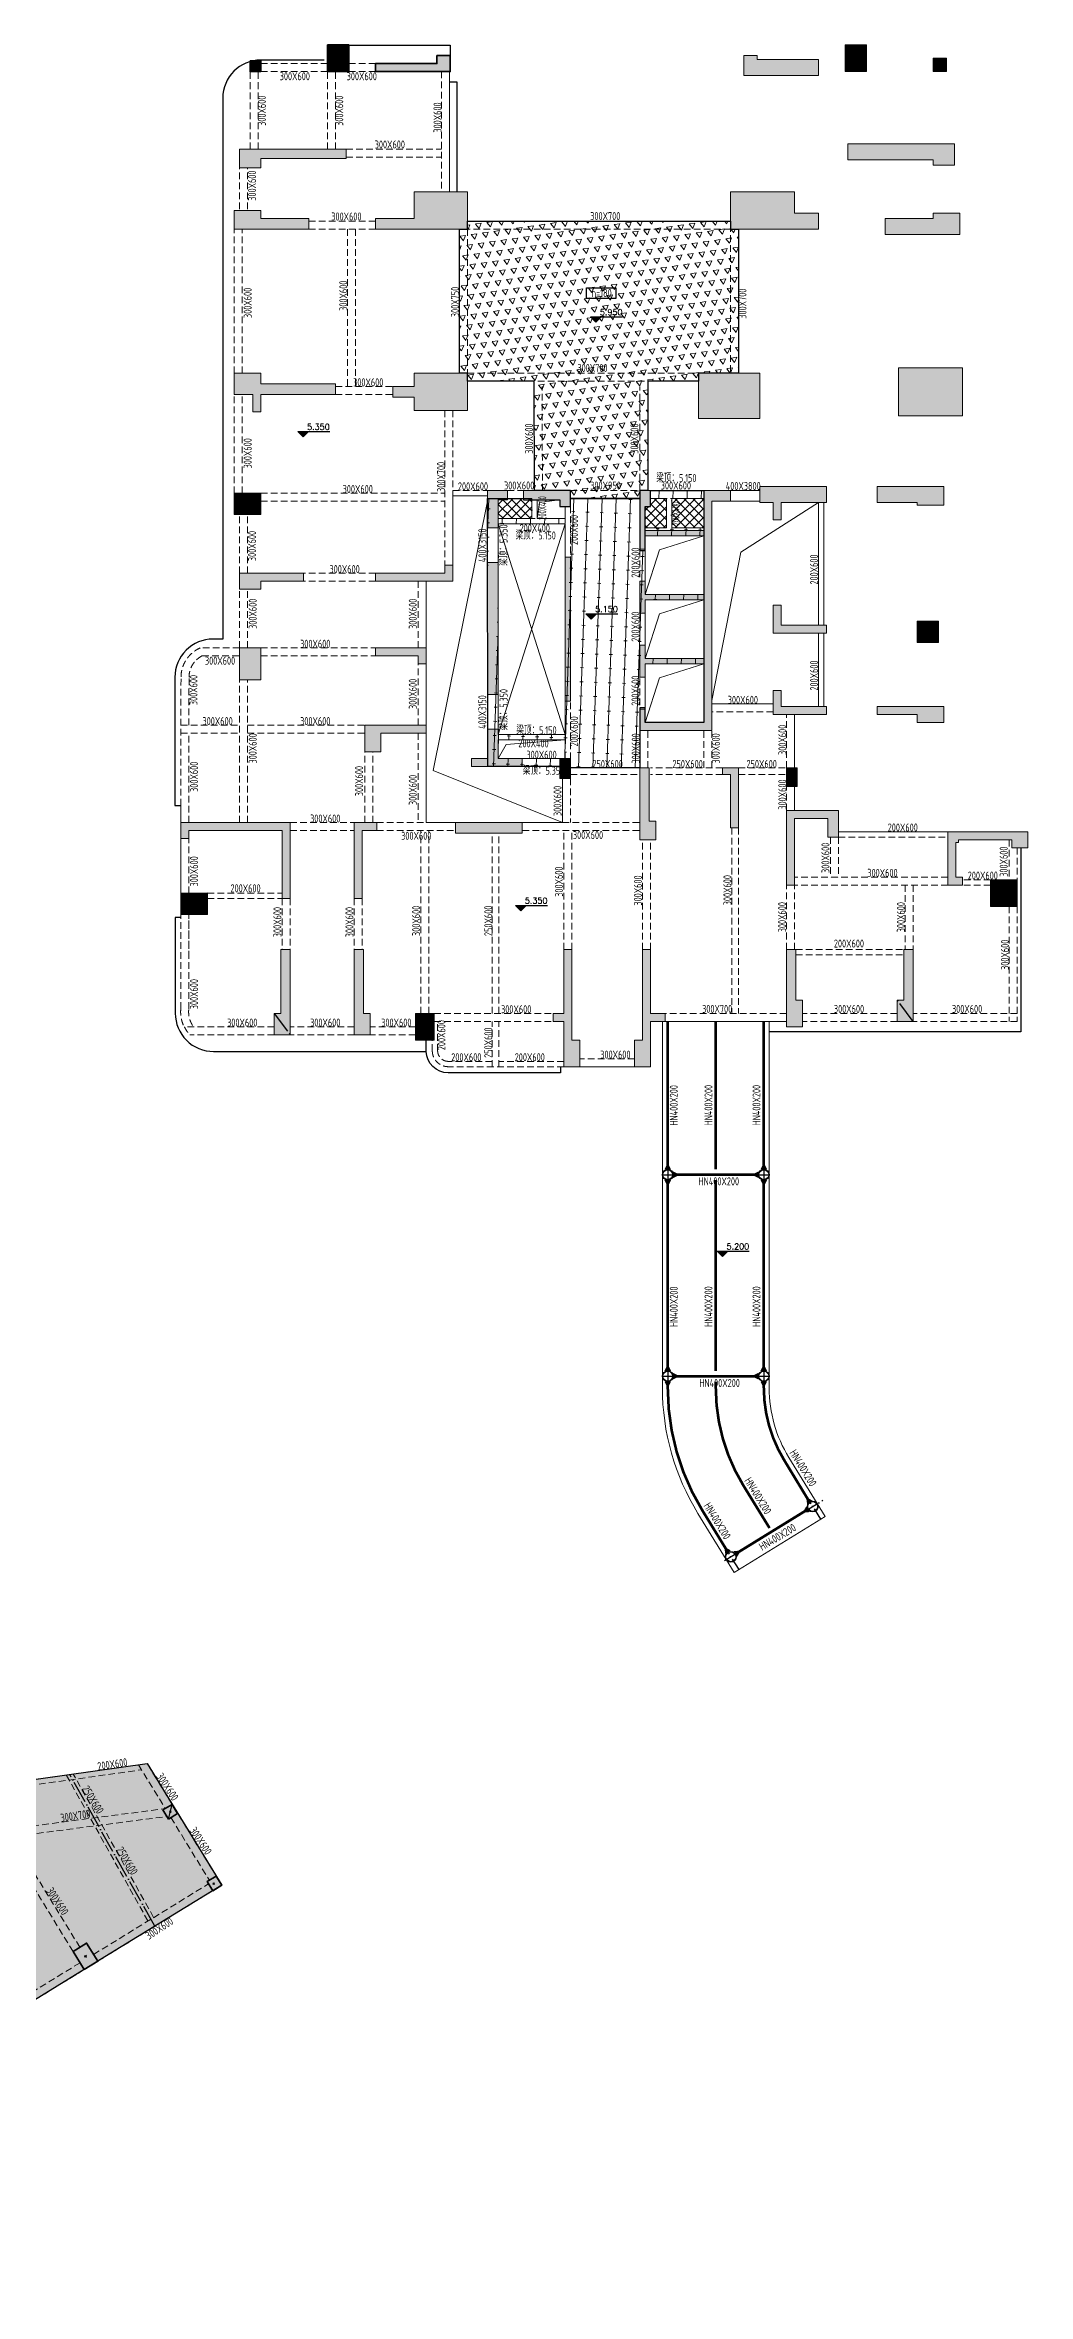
# Model space of a CAD drawing. Header units: millimetres. Extents: x 1089227 to 13101469, y 618865 to 10240562.
# Drawn here: x 7306034 to 7342873, y 5104406 to 5188712 of the extents above; entities that cross this region are included whole.
import ezdxf
from ezdxf.enums import TextEntityAlignment as Align

# ---------------------------------------------------------------- set-up
doc = ezdxf.new("R2010")
doc.units = ezdxf.units.MM
doc.header["$LTSCALE"] = 1000
doc.linetypes.add('GB_DASHDOT3', pattern=[1.0675, 0.84, -0.105, 0.0175, -0.105])
doc.linetypes.add('HIDDEN', pattern=[0.375, 0.25, -0.125])
doc.layers.get('0').update_dxf_attribs({"linetype": 'CONTINUOUS'})
for name, color, linetype in [('BG', 11, 'CONTINUOUS'), ('BG-H', 8, 'CONTINUOUS'), ('C-H', 8, 'CONTINUOUS'), ('S-BEAM-TEXT-DD', 7, 'CONTINUOUS'), ('S-COLU-BEAM', 240, 'CONTINUOUS'), ('S-GRID-DE', 11, 'GB_DASHDOT3'), ('STPM_RBEAM_SIG', 2, 'CONTINUOUS'), ('STPM_RBEAM_THICK', 3, 'CONTINUOUS'), ('WALL-POOL', 31, 'CONTINUOUS'), ('单形心', 4, 'CONTINUOUS'), ('降板范围', 7, 'CONTINUOUS')]:
    doc.layers.add(name, color=color, linetype=linetype)
for name, color, linetype, lineweight in [('S-BEAM-DASH', 4, 'HIDDEN', 0), ('S-BEAM-SE-DASH', 3, 'HIDDEN', 0), ('S-COLU', 30, 'CONTINUOUS', 0), ('S-HOLE', 11, 'CONTINUOUS', 0), ('S-SLAB', 160, 'CONTINUOUS', 0), ('S-SLAB-HATCH', 73, 'CONTINUOUS', 0), ('S-WALL', 31, 'CONTINUOUS', 0)]:
    doc.layers.add(name, color=color, linetype=linetype, lineweight=lineweight)
doc.styles.add('RMD', font='romand.shx')
doc.styles.add('TSSD_Rein', font='tssdeng.shx', dxfattribs={"width": 0.7, "bigfont": 'hztxt.shx'})
pattern_1 = [(45, (-3932663.66, -307755.75), (-168.379802, 168.379802), []), (135, (-3932663.66, -307755.75), (-168.379802, -168.379802), [])]

# ---------------------------------------------------------------- blocks, each defined once
blk = doc.blocks.new('QZ-TL-0808')
at = {"layer": 'C-H'}
for points in [[(-100841, -36318), (-100041, -36318), (-100041, -37318), (-100841, -37318)], [(-99041, -37318), (-99041, -37018), (-96741, -37018), (-96741, -36718), (-96241, -36718), (-96241, -37318)], [(-85241, -37468), (-85241, -36718), (-84741, -36718), (-84741, -36868), (-82441, -36868), (-82441, -37468)], [(-81441, -36318), (-80641, -36318), (-80641, -37318), (-81441, -37318)], [(-104141, -40918), (-104141, -40218), (-100141, -40218), (-100141, -40568), (-103341, -40568), (-103341, -40918)], [(-81341, -40018), (-77341, -40018), (-77341, -40818), (-78141, -40818), (-78141, -40618), (-81341, -40618)], [(-99041, -42818), (-97591, -42818), (-97591, -41818), (-95591, -41818), (-95591, -43218), (-99041, -43218)], [(-85741, -41818), (-83341, -41818), (-83341, -42618), (-82441, -42618), (-82441, -43218), (-85741, -43218)], [(-104341, -43218), (-104341, -42518), (-103341, -42518), (-103341, -42818), (-101541, -42818), (-101541, -43218)], [(-79941, -43418), (-79941, -42818), (-78141, -42818), (-78141, -42618), (-77141, -42618), (-77141, -43418)], [(-100541, -49018), (-103341, -49018), (-103341, -48618), (-104341, -48618), (-104341, -49418), (-103641, -49418), (-103641, -50068), (-103341, -50068), (-103341, -49418), (-100541, -49418)], [(-98391, -49518), (-97591, -49518), (-97591, -50018), (-95591, -50018), (-95591, -48618), (-97591, -48618), (-97591, -49118), (-98391, -49118)], [(-86941, -48618), (-84641, -48618), (-84641, -50318), (-86941, -50318)], [(-79441, -48418), (-77041, -48418), (-77041, -50218), (-79441, -50218)], [(-94841, -54418), (-94841, -53018), (-94091, -53018), (-94091, -53368), (-94441, -53368), (-94441, -54418)], [(-93491, -53018), (-91741, -53018), (-91741, -53618), (-92141, -53618), (-92141, -53368), (-93491, -53368)], [(-86441, -53418), (-85741, -53418), (-85741, -53018), (-86741, -53018), (-86741, -54520), (-88941, -54520), (-88941, -53618), (-88741, -53618), (-88741, -53018), (-89141, -53018), (-89141, -55218), (-88941, -55218), (-88941, -54720), (-86741, -54720), (-86741, -56918), (-88941, -56918), (-88941, -56418), (-89141, -56418), (-89141, -57617), (-88941, -57617), (-88941, -57118), (-86741, -57118), (-86741, -59318), (-88941, -59318), (-88941, -58818), (-89141, -58818), (-89141, -60018), (-88941, -60017), (-88941, -59518), (-86741, -59518), (-86741, -61718), (-88941, -61718), (-88941, -61218), (-89141, -61218), (-89141, -62018), (-86441, -62018)], [(-84141, -54118), (-84141, -53468), (-84641, -53468), (-84641, -52868), (-82141, -52868), (-82141, -53468), (-83841, -53468), (-83841, -54118)], [(-80241, -52868), (-77741, -52868), (-77741, -53568), (-78741, -53568), (-78741, -53468), (-80241, -53468)], [(-104341, -53118), (-103341, -53118), (-103341, -53918), (-104341, -53918)], [(-91941, -55518), (-91741, -55518), (-91741, -60918), (-91941, -60918)], [(-104141, -56718), (-104141, -56118), (-101741, -56118), (-101741, -56418), (-103341, -56418), (-103341, -56718)], [(-99041, -56418), (-99041, -56118), (-96441, -56118), (-96441, -55818), (-96141, -55818), (-96141, -56418)], [(-94841, -55718), (-94441, -55718), (-94441, -60668), (-94841, -60668)], [(-84141, -58369), (-84141, -57319), (-83841, -57319), (-83841, -58069), (-82141, -58069), (-82141, -58369)], [(-78741, -57918), (-77941, -57918), (-77941, -58718), (-78741, -58718)], [(-104141, -58918), (-103341, -58918), (-103341, -60118), (-104141, -60118)], [(-99041, -58918), (-97141, -58918), (-97141, -59518), (-97441, -59518), (-97441, -59218), (-99041, -59218)], [(-84141, -61418), (-84141, -60518), (-83841, -60518), (-83841, -61118), (-82141, -61118), (-82141, -61418)], [(-80241, -61118), (-77741, -61118), (-77741, -61718), (-78741, -61718), (-78741, -61418), (-80241, -61418)], [(-99441, -62818), (-99441, -61818), (-97141, -61818), (-97141, -62118), (-98841, -62118), (-98841, -62818)], [(-95441, -63368), (-95441, -63068), (-94841, -63068), (-94841, -61968), (-94438, -61968), (-94441, -63068), (-93541, -63068), (-93541, -63368)], [(-92141, -63068), (-91741, -63068), (-91741, -63818), (-92141, -63818)], [(-88791, -63418), (-89141, -63418), (-89141, -66118), (-88541, -66118), (-88541, -65418), (-88791, -65418)], [(-86041, -63668), (-86041, -63418), (-85441, -63418), (-85441, -65668), (-85741, -65668), (-85741, -63668)], [(-83641, -63418), (-83241, -63418), (-83241, -64118), (-83641, -64118)], [(-106341, -66068), (-106341, -65468), (-102241, -65468), (-102241, -68318), (-102541, -68318), (-102541, -65768), (-106041, -65768), (-106041, -66068)], [(-99841, -68318), (-99841, -65468), (-98991, -65468), (-98991, -65768), (-99541, -65768), (-99541, -68318)], [(-96041, -65468), (-93541, -65468), (-93541, -65868), (-96041, -65868)], [(-83641, -65018), (-81691, -65018), (-81691, -66018), (-82091, -66018), (-82091, -65318), (-83341, -65318), (-83341, -67818), (-83641, -67818)], [(-77041, -67518), (-77041, -67818), (-77591, -67818), (-77591, -65818), (-74591, -65818), (-74591, -66418), (-75191, -66418), (-75191, -66118), (-77191, -66118), (-77191, -66218), (-77291, -66218), (-77291, -67518)], [(-106341, -68118), (-105341, -68118), (-105341, -68918), (-106341, -68918)], [(-75991, -67618), (-74991, -67618), (-74991, -68618), (-75991, -68618)], [(-102841, -73418), (-102841, -72618), (-102591, -72618), (-102591, -70218), (-102241, -70218), (-102241, -73418)], [(-99841, -73418), (-99841, -70218), (-99491, -70218), (-99491, -72618), (-99241, -72618), (-99241, -73418)], [(-91991, -74618), (-91391, -74618), (-91391, -73618), (-91691, -73618), (-91691, -70220), (-91991, -70220), (-91991, -72618), (-92391, -72618), (-92391, -72918), (-91991, -72918)], [(-89041, -70218), (-88741, -70220), (-88741, -72618), (-88191, -72618), (-88191, -72918), (-88741, -72918), (-88741, -74618), (-89341, -74618), (-89341, -73618), (-89041, -73618)], [(-83641, -70218), (-83291, -70218), (-83291, -72118), (-83041, -72118), (-83041, -73118), (-83641, -73118)], [(-79491, -72918), (-79491, -72118), (-79241, -72118), (-79241, -70218), (-78891, -70218), (-78891, -72918)], [(-97541, -72618), (-96841, -72618), (-96841, -73618), (-97541, -73618)]]:
    blk.add_hatch(color=256, dxfattribs=at).paths.add_polyline_path(points)
at = {"layer": 'S-WALL', "lineweight": 35}
for points in [[(-100841, -36318), (-100041, -36318), (-100041, -37318), (-100841, -37318)], [(-99041, -37318), (-99041, -37018), (-96741, -37018), (-96741, -36718), (-96241, -36718), (-96241, -37318)]]:
    blk.add_lwpolyline(points, close=True, dxfattribs=at)
at = {"layer": 'S-WALL'}
for points in [[(-85241, -37468), (-85241, -36718), (-84741, -36718), (-84741, -36868), (-82441, -36868), (-82441, -37468)], [(-81441, -36318), (-80641, -36318), (-80641, -37318), (-81441, -37318)], [(-104141, -40918), (-104141, -40218), (-100141, -40218), (-100141, -40568), (-103341, -40568), (-103341, -40918)], [(-79941, -43418), (-79941, -42818), (-78141, -42818), (-78141, -42618), (-77141, -42618), (-77141, -43418)], [(-86941, -48618), (-84641, -48618), (-84641, -50318), (-86941, -50318)], [(-79441, -48418), (-77041, -48418), (-77041, -50218), (-79441, -50218)], [(-80241, -52868), (-77741, -52868), (-77741, -53568), (-78741, -53568), (-78741, -53468), (-80241, -53468)], [(-104341, -53118), (-103341, -53118), (-103341, -53918), (-104341, -53918)], [(-91941, -55518), (-91741, -55518), (-91741, -60918), (-91941, -60918)], [(-99041, -56418), (-99041, -56118), (-96441, -56118), (-96441, -55818), (-96141, -55818), (-96141, -56418)], [(-94841, -55718), (-94441, -55718), (-94441, -60668), (-94841, -60668)], [(-78741, -57918), (-77941, -57918), (-77941, -58718), (-78741, -58718)], [(-104141, -58918), (-103341, -58918), (-103341, -60118), (-104141, -60118)], [(-92141, -63068), (-91741, -63068), (-91741, -63818), (-92141, -63818)], [(-83641, -63418), (-83241, -63418), (-83241, -64118), (-83641, -64118)], [(-96041, -65468), (-93541, -65468), (-93541, -65868), (-96041, -65868)], [(-106341, -68118), (-105341, -68118), (-105341, -68918), (-106341, -68918)], [(-75991, -67618), (-74991, -67618), (-74991, -68618), (-75991, -68618)], [(-97541, -72618), (-96841, -72618), (-96841, -73618), (-97541, -73618)]]:
    blk.add_lwpolyline(points, close=True, dxfattribs=at)
for points in [[(-81341, -40018), (-77341, -40018), (-77341, -40818), (-78141, -40818), (-78141, -40618), (-81341, -40618), (-81341, -40018)], [(-99041, -42818), (-97591, -42818), (-97591, -41818), (-95591, -41818), (-95591, -43218), (-99041, -43218), (-99041, -42818)], [(-85741, -41818), (-83341, -41818), (-83341, -42618), (-82441, -42618), (-82441, -43218), (-85741, -43218), (-85741, -41818)], [(-104341, -43218), (-104341, -42518), (-103341, -42518), (-103341, -42818), (-101541, -42818), (-101541, -43218), (-104341, -43218)], [(-104341, -48618), (-103341, -48618), (-103341, -49018), (-100541, -49018), (-100541, -49418), (-103341, -49418), (-103341, -50068), (-103641, -50068), (-103641, -49418), (-104341, -49418), (-104341, -48618)], [(-98391, -49518), (-97591, -49518), (-97591, -50018), (-95591, -50018), (-95591, -48618), (-97591, -48618), (-97591, -49118), (-98391, -49118), (-98391, -49518)], [(-94841, -54418), (-94841, -53018), (-94091, -53018), (-94091, -53368), (-94441, -53368), (-94441, -54418), (-94841, -54418)], [(-93491, -53018), (-91741, -53018), (-91741, -53618), (-92141, -53618), (-92141, -53368), (-93491, -53368), (-93491, -53018)], [(-89141, -57618), (-89141, -56418), (-88941, -56418), (-88941, -56918), (-86741, -56918), (-86741, -54720), (-88941, -54720), (-88941, -55218), (-89141, -55218), (-89141, -53018), (-88741, -53018), (-88741, -53618), (-88941, -53618), (-88941, -54520), (-86741, -54520), (-86741, -53018), (-85741, -53018), (-85741, -53418), (-86441, -53418), (-86441, -62018), (-89141, -62018), (-89141, -61218), (-88941, -61218), (-88941, -61718), (-86741, -61718), (-86741, -59518), (-88941, -59518), (-88941, -60017), (-89141, -60018), (-89141, -58818), (-88941, -58818), (-88941, -59318), (-86741, -59318), (-86741, -57118), (-88941, -57118), (-88941, -57617), (-89141, -57617)], [(-84141, -54118), (-84141, -53468), (-84641, -53468), (-84641, -52868), (-82141, -52868), (-82141, -53468), (-83841, -53468), (-83841, -54118), (-84141, -54118)], [(-104141, -56718), (-104141, -56118), (-101741, -56118), (-101741, -56418), (-103341, -56418), (-103341, -56718), (-104141, -56718)], [(-84141, -58369), (-84141, -57319), (-83841, -57319), (-83841, -58069), (-82141, -58069), (-82141, -58369), (-84141, -58369)], [(-99041, -58918), (-97141, -58918), (-97141, -59518), (-97441, -59518), (-97441, -59218), (-99041, -59218), (-99041, -58918)], [(-84141, -61418), (-84141, -60518), (-83841, -60518), (-83841, -61118), (-82141, -61118), (-82141, -61418), (-84141, -61418)], [(-80241, -61118), (-77741, -61118), (-77741, -61718), (-78741, -61718), (-78741, -61418), (-80241, -61418), (-80241, -61118)], [(-99441, -62818), (-99441, -61818), (-97141, -61818), (-97141, -62118), (-98841, -62118), (-98841, -62818), (-99441, -62818)], [(-95441, -63368), (-95441, -63068), (-94841, -63068), (-94841, -61968), (-94438, -61968), (-94441, -63068), (-93541, -63068), (-93541, -63368), (-95441, -63368)], [(-89141, -63418), (-88791, -63418), (-88791, -65418), (-88541, -65418), (-88541, -66118), (-89141, -66118), (-89141, -63418)], [(-86041, -63668), (-86041, -63418), (-85441, -63418), (-85441, -65668), (-85741, -65668), (-85741, -63668), (-86041, -63668), (-86041, -63418)], [(-106341, -66068), (-106341, -65468), (-102241, -65468), (-102241, -68318), (-102541, -68318), (-102541, -65768), (-106041, -65768), (-106041, -66068), (-106341, -66068)], [(-99841, -68318), (-99841, -65468), (-98991, -65468), (-98991, -65768), (-99541, -65768), (-99541, -68318), (-99841, -68318)], [(-83641, -65018), (-81691, -65018), (-81691, -66018), (-82091, -66018), (-82091, -65318), (-83341, -65318), (-83341, -67818), (-83641, -67818), (-83641, -65018)], [(-77041, -67518), (-77041, -67818), (-77591, -67818), (-77591, -65818), (-74591, -65818), (-74591, -66418), (-75191, -66418), (-75191, -66118), (-77191, -66118), (-77191, -66218), (-77291, -66218), (-77291, -67518), (-77041, -67518)], [(-102841, -73418), (-102841, -72618), (-102591, -72618), (-102591, -70218), (-102241, -70218), (-102241, -73418), (-102841, -73418)], [(-99841, -73418), (-99841, -70218), (-99491, -70218), (-99491, -72618), (-99241, -72618), (-99241, -73418), (-99841, -73418)], [(-91991, -74618), (-91391, -74618), (-91391, -73618), (-91691, -73618), (-91691, -70220), (-91991, -70220), (-91991, -72618), (-92391, -72618), (-92391, -72918), (-91991, -72918), (-91991, -74618)], [(-89041, -70218), (-88741, -70220), (-88741, -72618), (-88191, -72618), (-88191, -72918), (-88741, -72918), (-88741, -74618), (-89341, -74618), (-89341, -73618), (-89041, -73618), (-89041, -70218)], [(-83641, -70218), (-83291, -70218), (-83291, -72118), (-83041, -72118), (-83041, -73118), (-83641, -73118), (-83641, -70218)], [(-79491, -72918), (-79491, -72118), (-79241, -72118), (-79241, -70218), (-78891, -70218), (-78891, -72918), (-79491, -72918), (-79491, -72118)]]:
    blk.add_lwpolyline(points, dxfattribs=at)
blk = doc.blocks.new('BANWANG_XINGXIN')
at = {"color": 0}
for points in [[(0.7, 0.7), (-0.7, -0.7)], [(-0.7, 0.7), (0.7, -0.7)]]:
    blk.add_lwpolyline(points, dxfattribs=at)
blk = doc.blocks.new('1F柱网-0808')
at = {"layer": 'C-H'}
for points in [[(41139, 111539), (41539, 111539), (41539, 111139), (41139, 111139)], [(66739, 111639), (67239, 111639), (67239, 111139), (66739, 111139)]]:
    blk.add_hatch(color=256, dxfattribs=at).paths.add_polyline_path(points)
at = {"color": 2, "linetype": 'ByBlock'}
for centre, radius in [((56789, 69789), 200), ((60389, 69789), 200), ((56789, 69789), 184), ((60389, 69789), 184), ((56789, 62239), 200), ((56789, 62239), 184), ((60389, 62239), 200), ((60389, 62239), 184), ((62220, 57353), 200), ((62220, 57353), 184), ((59152, 55469), 200), ((59152, 55469), 184)]:
    blk.add_circle(centre, radius, dxfattribs=at)
at = {"layer": 'S-COLU', "lineweight": 35}
for points in [[(38081, 45638), (38422, 45848), (38213, 46189), (37872, 45979)], [(34920, 39994), (34501, 40676), (35012, 40990), (35431, 40308)]]:
    blk.add_lwpolyline(points, close=True, dxfattribs=at)
at = {"layer": 'S-COLU-BEAM', "lineweight": 35}
blk.add_lwpolyline([(39736, 42951), (40077, 43161), (39867, 43502), (39526, 43292)], close=True, dxfattribs=at)
at = {"layer": 'S-WALL', "lineweight": 35}
blk.add_lwpolyline([(41139, 111539), (41539, 111539), (41539, 111139), (41139, 111139)], close=True, dxfattribs=at)
at = {"layer": 'S-WALL'}
blk.add_lwpolyline([(66739, 111639), (67239, 111639), (67239, 111139), (66739, 111139)], close=True, dxfattribs=at)
blk.add_blockref('QZ-TL-0808', (144880, 148457))
at = {"layer": '单形心', "xscale": 50, "yscale": 50, "zscale": 50}
for p in [(38147, 45913), (39774, 43216), (34966, 40492)]:
    blk.add_blockref('BANWANG_XINGXIN', p, dxfattribs=at)
blk = doc.blocks.new('2FJGBZ')
at = {"layer": 'S-SLAB-HATCH'}
h = blk.add_hatch(dxfattribs=at)
h.set_pattern_fill('TRIANG', color=256, scale=150, angle=8)
h.set_pattern_definition([(68.0000004, (-5457252.86, 1932872.46), (-263.88782, 337.761074), [214.3125, -214.3125]), (128.0000004, (-5457252.86, 1932872.46), (-424.45358, -59.653019), [214.3125, -214.3125]), (8.0000004, (-5457384.8, 1933041.34), (160.56576, 397.414093), [214.3125, -214.3125])])
h.paths.add_polyline_path([(51789, 95439), (51788, 99540), (49289, 99540), (49289, 99840), (48989, 99840), (48989, 105239), (49288, 105239), (49289, 105539), (59139, 105539), (59139, 105239), (59439, 105239), (59439, 99839), (57939, 99839), (57939, 99541), (56038, 99540), (56039, 95439), (55739, 95439), (55739, 95139), (53140, 95139), (53140, 95439)])
h = blk.add_hatch(dxfattribs=at)
h.set_pattern_fill('橡胶', color=256, scale=150, angle=8)
h.set_pattern_definition([(88, (-21741.7, -30030.15), (-530.007, 18.5083), []), (178, (-21131.1, -29460.8), (-18.5083, -530.007), [120, -410.3301])])
h.paths.add_polyline_path([(55739, 85039), (53140, 85042), (53145, 85089), (50045, 85089), (50039, 95139), (51389, 95139), (51389, 95089), (52740, 95089), (52740, 94839), (53140, 94839), (53140, 95139), (55739, 95139), (55739, 93190), (55939, 93190), (55939, 94839), (56139, 94839), (56139, 95439), (58139, 95439), (58139, 86739), (55939, 86739), (55938, 87289), (55738, 87289)])
h.paths.add_polyline_path([(50438, 85389), (52938, 85389), (52940, 86090), (50439, 86090)], flags=16)
h.paths.add_polyline_path([(52940, 86289), (50439, 86289), (50439, 94189), (52940, 94189)], flags=16)
h.paths.add_polyline_path([(55939, 88937), (58139, 88937), (58139, 86739), (55939, 86739)], flags=16)
h.paths.add_polyline_path([(55939, 91337), (58139, 91337), (58139, 89139), (55939, 89139)], flags=16)
h.paths.add_polyline_path([(55939, 93735), (58139, 93735), (58139, 91537), (55939, 91537)], flags=17)
h.paths.add_polyline_path([(56739, 95139), (56139, 95139), (56139, 94839), (55939, 94839), (55939, 94037), (56739, 94037)], flags=16)
h.paths.add_polyline_path([(58139, 94037), (56939, 94037), (56939, 95139), (58139, 95139)], flags=17)
h.paths.add_polyline_path([(51889, 95089), (52740, 95089), (52740, 94839), (52940, 94839), (52940, 94389), (51889, 94389)], flags=16)
h.paths.add_polyline_path([(51689, 94389), (50439, 94389), (50439, 95139), (51689, 95139)], flags=16)
h = blk.add_hatch(dxfattribs=at)
h.set_pattern_fill('ANSI37', color=256, scale=150)
h.set_pattern_definition(pattern_1)
h.paths.add_polyline_path([(51689, 94389), (50439, 94389), (50439, 95139), (51689, 95139)])
h = blk.add_hatch(dxfattribs=at)
h.set_pattern_fill('ANSI37', color=256, scale=150)
h.set_pattern_definition(pattern_1)
h.paths.add_polyline_path([(56739, 95139), (56139, 95139), (56139, 94839), (55939, 94839), (55939, 94037), (56739, 94037)])
h = blk.add_hatch(dxfattribs=at)
h.set_pattern_fill('ANSI37', color=256, scale=150)
h.set_pattern_definition([(45, (-3926164.25, -307755.75), (-168.379802, 168.379802), []), (135, (-3926164.25, -307755.75), (-168.379802, -168.379802), [])])
h.paths.add_polyline_path([(58139, 94037), (56939, 94037), (56939, 95139), (58139, 95139)])
h = blk.add_hatch(dxfattribs=at)
h.set_pattern_fill('GRASS', color=256, scale=150, angle=8)
h.set_pattern_definition([(98.0000004, (-5457252.86, 1932872.46), (-338.085388, 254.76561), [79.374198, -519.303045]), (53, (-5457252.86, 1932872.46), (-338.08562, 254.765784), [79.374198, -343.954845]), (143, (-5457252.86, 1932872.46), (-254.765784, -338.08562), [79.374198, -343.954845])])
h.paths.add_polyline_path([(15281, 27932), (15106, 27833), (14089, 29483), (14429, 29693), (14220, 30033), (14048, 29928), (12238, 32885), (11986, 34618), (14806, 35014), (14841, 34766), (15435, 34850), (15296, 35840), (15049, 35805), (14784, 37687), (14735, 37680), (14568, 38869), (14054, 42532), (15292, 42707), (15389, 42014), (15786, 42070), (15647, 43059), (14013, 42830), (13886, 43721), (13985, 43736), (13891, 44416), (37277, 47715), (40077, 43161), (34920, 39994), (28083, 35793), (15579, 28114)])
at = {"layer": 'S-BEAM-DASH'}
for p, q in [((44040, 111439), (41539, 111439)), ((44839, 111439), (45840, 111439)), ((41139, 108239), (41139, 111139)), ((41439, 108239), (41439, 111139)), ((44040, 111139), (41539, 111139)), ((44039, 108239), (44039, 111139)), ((44339, 108239), (44339, 111139)), ((44839, 111139), (45840, 111139)), ((48314, 111139), (48314, 106639)), ((44739, 108239), (48314, 108239)), ((44739, 107939), (48314, 107939)), ((40739, 105989), (40739, 107539)), ((41039, 105989), (41039, 107539)), ((45839, 105539), (43339, 105539)), ((59139, 105539), (49289, 105539)), ((40539, 99839), (40539, 105239)), ((40839, 99839), (40839, 105239)), ((45839, 105239), (43339, 105239)), ((44788, 105239), (44788, 99339)), ((45088, 105239), (45088, 99339)), ((48989, 105239), (48989, 99839)), ((49289, 105239), (49289, 99739)), ((59139, 105239), (49289, 105239)), ((59139, 99889), (59139, 105239)), ((59439, 99889), (59439, 105239)), ((49289, 99840), (57939, 99840)), ((49289, 99540), (57939, 99540)), ((40539, 95339), (40539, 99039)), ((40839, 95339), (40839, 99039)), ((44339, 99339), (46489, 99339)), ((44341, 99040), (46491, 99040)), ((51789, 95439), (51788, 99339)), ((52089, 95439), (52088, 99339)), ((55739, 95439), (55738, 99339)), ((56039, 95439), (56038, 99339)), ((48439, 98439), (48439, 92639)), ((48739, 98439), (48739, 95239)), ((41539, 95339), (48439, 95339)), ((48739, 95439), (50039, 95439)), ((50789, 95439), (51390, 95439)), ((53140, 95439), (55739, 95439)), ((56139, 95439), (58139, 95439)), ((40739, 92339), (40739, 94539)), ((41039, 92339), (41039, 94539)), ((41539, 95039), (48439, 95039)), ((50790, 95139), (51390, 95139)), ((52940, 94839), (52940, 92487)), ((53140, 95139), (55739, 95139)), ((53140, 94839), (53140, 92487)), ((56139, 95139), (58139, 95139)), ((50039, 94039), (50039, 92939)), ((50439, 94039), (50439, 92939)), ((55739, 93190), (55739, 92089)), ((55939, 93190), (55939, 92089)), ((45839, 92339), (43139, 92339)), ((45839, 92039), (43139, 92039)), ((47439, 89540), (47439, 92039)), ((40739, 89539), (40739, 91739)), ((41039, 89539), (41039, 91739)), ((55739, 90790), (55739, 89689)), ((55939, 90790), (55939, 89689)), ((40741, 89540), (39272, 89540)), ((41541, 89540), (45839, 89539)), ((41541, 89239), (41539, 89239)), ((41541, 89239), (45839, 89238)), ((47439, 86639), (47439, 88939)), ((38540, 83631), (38548, 88439)), ((38845, 86639), (38848, 88439)), ((40739, 82989), (40739, 88339)), ((41039, 82989), (41039, 88339)), ((55739, 88390), (55738, 87289)), ((55939, 88390), (55938, 87289)), ((50039, 87589), (50039, 86489)), ((50439, 87589), (50439, 86489)), ((52940, 87487), (52940, 85389)), ((53140, 87487), (53140, 85389)), ((60739, 87137), (58439, 87137)), ((61239, 85039), (61239, 87039)), ((38542, 86339), (40739, 86339)), ((38543, 86639), (40739, 86639)), ((38839, 82989), (38845, 86339)), ((41039, 86639), (45441, 86640)), ((41039, 86339), (45439, 86339)), ((47439, 86339), (47440, 82989)), ((55739, 85039), (55739, 86439)), ((56039, 85039), (56039, 86439)), ((58139, 85039), (58139, 86439)), ((58439, 85039), (58439, 86439)), ((45439, 82989), (45439, 85639)), ((45739, 82989), (45739, 85639)), ((51339, 85389), (52740, 85389)), ((53140, 85042), (55739, 85039)), ((53140, 84792), (55739, 84789)), ((53140, 84639), (53140, 82989)), ((58839, 85039), (56139, 85039)), ((58839, 84789), (56139, 84789)), ((59439, 85039), (61239, 85039)), ((59439, 84789), (61239, 84789)), ((61239, 83439), (61239, 84339)), ((42639, 82989), (45039, 82989)), ((42639, 82689), (45039, 82689)), ((45889, 82989), (47741, 82989)), ((45889, 82689), (48839, 82689)), ((47539, 75839), (47539, 82689)), ((47839, 75839), (47839, 82689)), ((51339, 82689), (55739, 82689)), ((52840, 82989), (55739, 82989)), ((52890, 78237), (52890, 82689)), ((53190, 78237), (53190, 82689)), ((59189, 82789), (59189, 75839)), ((59439, 82789), (59439, 75839)), ((38839, 80339), (38839, 82389)), ((50214, 75839), (50214, 82589)), ((50464, 75839), (50464, 82589)), ((55839, 78237), (55839, 82339)), ((56139, 78237), (56139, 82339)), ((62889, 82440), (62889, 80939)), ((63189, 82440), (63189, 80939)), ((63189, 82439), (67289, 82439)), ((69589, 82339), (69589, 80839)), ((69889, 82039), (69889, 80839)), ((67289, 80939), (61539, 80939)), ((39541, 80340), (42339, 80340)), ((39541, 80140), (42339, 80140)), ((42339, 80139), (42339, 78239)), ((42639, 80139), (42639, 78239)), ((45039, 80139), (45039, 78239)), ((45339, 80139), (45339, 78239)), ((61239, 78239), (61239, 80639)), ((61539, 78239), (61539, 80639)), ((67289, 80639), (61541, 80639)), ((65689, 80639), (65689, 78239)), ((65989, 80639), (65989, 78239)), ((68889, 80839), (67839, 80839)), ((68889, 80639), (67839, 80639)), ((38540, 76012), (38539, 79539)), ((38839, 77939), (38839, 79539)), ((38840, 76012), (38839, 79539)), ((69589, 79839), (69589, 75539)), ((69889, 79839), (69889, 75539)), ((61589, 78239), (65639, 78239)), ((61589, 78039), (65639, 78039)), ((42041, 75338), (38664, 75338)), ((42039, 75038), (38873, 75038)), ((45041, 75339), (42639, 75338)), ((45039, 75039), (42641, 75038)), ((47339, 75339), (45639, 75339)), ((47339, 75039), (45641, 75039)), ((48039, 75839), (52489, 75839)), ((48039, 75539), (52489, 75539)), ((50214, 73840), (50214, 75539)), ((50464, 73840), (50464, 75539)), ((61239, 75839), (56689, 75839)), ((65391, 75839), (61839, 75839)), ((65391, 75540), (61839, 75539)), ((69881, 75839), (65989, 75839)), ((69881, 75539), (65991, 75539)), ((55539, 74139), (53490, 74139)), ((13888, 44428), (37248, 47710)), ((13916, 44230), (37082, 47484)), ((36954, 47669), (37959, 46033)), ((38214, 46189), (37272, 47724)), ((32228, 45280), (37953, 46029)), ((32400, 45000), (38022, 45735)), ((38168, 45692), (39610, 43344)), ((38427, 45844), (39866, 43501)), ((34501, 40676), (32012, 44728)), ((34757, 40833), (32268, 44885)), ((35274, 40564), (39554, 43192)), ((35431, 40308), (39711, 42937)), ((34763, 40250), (28266, 36259)), ((34920, 39994), (28423, 36003))]:
    blk.add_line(p, q, dxfattribs=at)
at = {"layer": 'S-BEAM-DASH', "linetype": 'Continuous'}
for p, q in [((48614, 111139), (48614, 106639)), ((59139, 95439), (60252, 95439)), ((48739, 95239), (50039, 95239)), ((48739, 95239), (48739, 92639)), ((59141, 95040), (60253, 95040)), ((62440, 94989), (62440, 90390)), ((62640, 94989), (62640, 90390)), ((47739, 89540), (47739, 92039)), ((62440, 90088), (62440, 87339)), ((62640, 90088), (62640, 87339)), ((47739, 86639), (47739, 88939)), ((60739, 87437), (58439, 87437)), ((61539, 85039), (61539, 87039)), ((47739, 86339), (47740, 82989)), ((51339, 85089), (52740, 85089)), ((52840, 84639), (52840, 82989)), ((61539, 83439), (61539, 84339)), ((38539, 82989), (38540, 83631)), ((47741, 82989), (48839, 82989)), ((51339, 82989), (52840, 82989)), ((63189, 82639), (67289, 82639)), ((38539, 80339), (38539, 82389)), ((61239, 75539), (56689, 75539)), ((55539, 73840), (53490, 73839)), ((59278, 54881), (62687, 56974))]:
    blk.add_line(p, q, dxfattribs=at)
at = {"layer": 'S-BEAM-DASH'}
for points in [[(38548, 88439, -0.299123), (39272, 89540, -0.474107)], [(38848, 88439, -0.280787), (39336, 89239), (40741, 89239)], [(38664, 75338, -0.139622), (38540, 76012)], [(39013, 75338, -0.18147), (38838, 75984, -0.139622)], [(38675, 75338, 0.075292), (38873, 75038, 0.075292)], [(50214, 74040), (48565, 74040, -0.414214), (48165, 74440), (48165, 75539)], [(52890, 73839), (48565, 73840, -0.414214), (47965, 74440), (47965, 74841)]]:
    blk.add_lwpolyline(points, format="xyb", dxfattribs=at)
at = {"layer": 'S-BEAM-DASH', "linetype": 'Continuous'}
for points in [[(56589, 75539), (56589, 61802, 0.138567), (57920, 57092), (59278, 54881)], [(60589, 75539), (60589, 61802, 0.138567), (61329, 59186), (62685, 56978)]]:
    blk.add_lwpolyline(points, format="xyb", dxfattribs=at)
at = {"layer": 'S-BEAM-DASH'}
blk.add_lwpolyline([(52891, 74040), (50464, 74040)], dxfattribs=at)
at = {"layer": 'S-BEAM-SE-DASH'}
for p, q in [((51689, 94389), (51689, 95139)), ((51889, 94389), (51889, 95139)), ((56739, 94037), (56739, 95139)), ((56939, 94037), (56939, 95139)), ((50439, 94389), (52940, 94389)), ((50439, 94189), (52940, 94189)), ((50439, 86290), (52940, 86290)), ((50439, 86090), (52940, 86090)), ((37308, 41819), (34246, 47288)), ((37521, 41950), (34512, 47325))]:
    blk.add_line(p, q, dxfattribs=at)
at = {"layer": 'S-GRID-DE'}
for p, q in [((39541, 80340), (38539, 79539)), ((42041, 75840), (42641, 75038)), ((56589, 69789), (60589, 69789)), ((56589, 62239), (60589, 62239)), ((37561, 41622), (34379, 47306)), ((38081, 45638), (38212, 46188))]:
    blk.add_line(p, q, dxfattribs=at)
for points in [[(68889, 79839), (69889, 80839)], [(65989, 75539), (65389, 76339)], [(58920, 55326), (62604, 57589)]]:
    blk.add_lwpolyline(points, dxfattribs=at)
for points in [[(56789, 75539), (56789, 61802, 0.138567), (58091, 57197), (59449, 54986)], [(60389, 75539), (60389, 61802, 0.138567), (61158, 59081), (62514, 56873)]]:
    blk.add_lwpolyline(points, format="xyb", dxfattribs=at)
at = {"layer": 'S-HOLE'}
for points in [[(48739, 95239), (48739, 92039), (47740, 92039), (47740, 82989), (52840, 82989), (52840, 84639), (52740, 84639), (52740, 85089), (49439, 85089), (49439, 85389), (50039, 85389), (50039, 95239)], [(51889, 95089), (52740, 95089), (52740, 94839), (52940, 94839), (52940, 94389), (51889, 94389)], [(52940, 86289), (50439, 86289), (50439, 94189), (52940, 94189)], [(55939, 93735), (58139, 93735), (58139, 91537), (55939, 91537)], [(55939, 91337), (58139, 91337), (58139, 89139), (55939, 89139)], [(55939, 88937), (58139, 88937), (58139, 86739), (55939, 86739)], [(50438, 85389), (52938, 85389), (52940, 86090), (50439, 86090)]]:
    blk.add_lwpolyline(points, close=True, dxfattribs=at)
for points in [[(52840, 82989), (47992, 84939), (50038, 95039)], [(51889, 94389), (51986, 94989), (52738, 95089)], [(62440, 94989), (59522, 93124), (58441, 87567)], [(52940, 94189), (50439, 86290)], [(52939, 86289), (50439, 94189)], [(58139, 93735), (56482, 93216), (55939, 91537)], [(58139, 91337), (56482, 90818), (55939, 89139)], [(58139, 88937), (56482, 88418), (55939, 86739)], [(52939, 86090), (50736, 85914), (50438, 85389)]]:
    blk.add_lwpolyline(points, dxfattribs=at)
at = {"layer": 'S-SLAB'}
for points in [[(51689, 94389), (50439, 94389), (50439, 95139), (51689, 95139)], [(56739, 95139), (56139, 95139), (56139, 94839), (55939, 94839), (55939, 94037), (56739, 94037)], [(58139, 94037), (56939, 94037), (56939, 95139), (58139, 95139)]]:
    blk.add_lwpolyline(points, close=True, dxfattribs=at)
at = {"layer": 'STPM_RBEAM_SIG'}
for points in [[(56789, 69989, 250, 0, 0), (56789, 70239, 250, 0, 0)], [(60389, 69989, 250, 0, 0), (60389, 70239, 250, 0, 0)], [(56789, 69589, 250, 0, 0), (56789, 69339, 250, 0, 0)], [(56989, 69789, 250, 0, 0), (57239, 69789, 250, 0, 0)], [(60189, 69789, 250, 0, 0), (59939, 69789, 250, 0, 0)], [(60389, 69589, 250, 0, 0), (60389, 69339, 250, 0, 0)], [(56789, 62439, 250, 0, 0), (56789, 62689, 250, 0, 0)], [(60389, 62439, 250, 0, 0), (60389, 62689, 250, 0, 0)], [(56789, 62039, 250, 0, 0), (56789, 61789, 250, 0, 0)], [(56989, 62239, 250, 0, 0), (57239, 62239, 250, 0, 0)], [(60189, 62239, 250, 0, 0), (59939, 62239, 250, 0, 0)], [(60389, 62039, 250, 0, 0), (60389, 61789, 250, 0, 0)], [(62047, 57252, 250, 0, 0), (61834, 57121, 250, 0, 0)], [(62114, 57503, 250, 0, 0), (61974, 57710, 250, 0, 0)], [(59047, 55639, 250, 0, 0), (58907, 55846, 250, 0, 0)], [(59323, 55573, 250, 0, 0), (59536, 55704, 250, 0, 0)]]:
    blk.add_lwpolyline(points, format="xyseb", dxfattribs=at)
at = {"layer": 'STPM_RBEAM_THICK', "const_width": 100}
for points in [[(56789, 69989), (56789, 75539)], [(58589, 69989), (58589, 75539)], [(60389, 69989), (60389, 75539)], [(56789, 69589), (56789, 62439)], [(56989, 69789), (60189, 69789)], [(58589, 69589), (58589, 62439)], [(60389, 69589), (60389, 62439)], [(56989, 62239), (60189, 62239)], [(59323, 55573), (62047, 57252)]]:
    blk.add_lwpolyline(points, dxfattribs=at)
for points in [[(56789, 62039), (56789, 61802, 0.138567), (58091, 57197), (59047, 55639)], [(58589, 62039), (58589, 61802, 0.138567), (59624, 58139), (60603, 56546)], [(60389, 62039), (60389, 61802, 0.138567), (61158, 59081), (62114, 57503)]]:
    blk.add_lwpolyline(points, format="xyb", dxfattribs=at)
at = {"layer": 'WALL-POOL'}
blk.add_line((40739, 89539), (40739, 89539), dxfattribs=at)
at = {"layer": '降板范围'}
for points in [[(44839, 112136), (48639, 112136), (48639, 111740)], [(48895, 106640), (48895, 110739), (48614, 110739)], [(70015, 82040), (70022, 75141), (60589, 75141)], [(13891, 44416), (37277, 47715), (40077, 43161), (34920, 39994), (28083, 35793)]]:
    blk.add_lwpolyline(points, dxfattribs=at)
for points in [[(43915, 111573), (41540, 111573, 0.414198), (40110, 110143), (40110, 89869), (39748, 89869, 0.414214), (38318, 88439, 0), (38318, 83631), (38548, 83631)], [(38539, 79430), (38335, 79430), (38335, 75841, 0.414214), (39765, 74411), (47735, 74410), (47735, 74839)], [(52764, 73839), (52764, 73610), (48565, 73610, -0.40367), (47735, 74410, 1.541555)]]:
    blk.add_lwpolyline(points, format="xyb", dxfattribs=at)
for points in [[(51789, 95439), (51788, 99540), (49289, 99540), (49289, 99840), (48989, 99840), (48989, 105239), (49288, 105239), (49289, 105539), (59139, 105539), (59139, 105239), (59439, 105239), (59439, 99839), (57939, 99839), (57939, 99541), (56038, 99540), (56039, 95439), (55739, 95439), (55739, 95139), (53140, 95139), (53140, 95439)], [(55739, 85039), (53140, 85042), (53145, 85089), (50045, 85089), (50039, 95139), (51389, 95139), (51389, 95089), (52740, 95089), (52740, 94839), (53140, 94839), (53140, 95139), (55739, 95139), (55739, 93190), (55939, 93190), (55939, 94839), (56139, 94839), (56139, 95439), (58139, 95439), (58139, 86739), (55939, 86739), (55938, 87289), (55738, 87289)]]:
    blk.add_lwpolyline(points, close=True, dxfattribs=at)
blk.add_blockref('1F柱网-0808', (0, 0))
blk = doc.blocks.new('ljm2')
at = {"layer": 'BG'}
for points in [[(-75835, 24544), (-76035, 24344), (-76235, 24544), (-75035, 24544)], [(-86809, 20243), (-87009, 20043), (-87209, 20243), (-86009, 20243)], [(-76014, 13415), (-76214, 13215), (-76414, 13415), (-75214, 13415)], [(-78650, 2484), (-78850, 2284), (-79050, 2484), (-77850, 2484)], [(-71089, -10477), (-71289, -10677), (-71489, -10477), (-70289, -10477)]]:
    blk.add_lwpolyline(points, dxfattribs=at)
at = {"layer": 'BG-H'}
for points in [[(-75835, 24544), (-76035, 24344), (-76235, 24544)], [(-86809, 20243), (-87009, 20043), (-87209, 20243)], [(-76014, 13415), (-76214, 13215), (-76414, 13415)], [(-78650, 2484), (-78850, 2284), (-79050, 2484)], [(-71089, -10477), (-71289, -10677), (-71489, -10477)]]:
    blk.add_solid(points, dxfattribs=at)
at = {"layer": 'S-BEAM-TEXT-DD'}
blk.add_lwpolyline([(-76388, 25628), (-75285, 25628), (-75285, 25231), (-76388, 25231)], close=True, dxfattribs=at)
at = {"layer": 'S-BEAM-TEXT-DD', "style": 'TSSD_Rein', "width": 0.7}
for s, p in [('300X600', (-87883, 33414)), ('300X600', (-85374, 33414)), ('300X600', (-84323, 30857)), ('300X600', (-85951, 28157)), ('300X700', (-76246, 28172)), ('h=180', (-76192, 25289)), ('300X700', (-76726, 22481)), ('300X600', (-85132, 21941)), ('梁顶：5.150', (-73771, 18351)), ('300X600', (-85525, 17941)), ('200X600', (-81205, 18042)), ('300X600', (-79476, 18074)), ('300X950', (-76246, 18072)), ('300X600', (-73603, 18072)), ('400X3800', (-71166, 18055)), ('梁顶：5.150', (-79042, 16200)), ('200X400', (-78891, 16474)), ('300X600', (-86017, 14941)), ('300X600', (-90685, 11507)), ('300X600', (-87118, 12141)), ('300X600', (-71093, 10040)), ('300X600', (-90776, 9242)), ('300X600', (-87117, 9242)), ('梁顶：5.150', (-79013, 8897)), ('200X400', (-78939, 8407)), ('梁顶：5.350', (-78772, 7385)), ('300X600', (-78636, 7982)), ('250X600', (-76163, 7637)), ('250X600', (-73165, 7637)), ('250X600', (-70390, 7636)), ('300X600', (-86744, 5591)), ('300X600', (-83331, 4942)), ('300X600', (-76896, 4969)), ('200X600', (-65098, 5254, 0)), ('300X600', (-65861, 3554, 0)), ('200X600', (-62098, 3454, 0)), ('200X600', (-89727, 2974)), ('200X600', (-67115, 904, 0)), ('300X600', (-79587, -1559)), ('300X700', (-72053, -1545)), ('300X600', (-67115, -1546, 0)), ('300X600', (-62690, -1546, 0)), ('300X600', (-89853, -2060)), ('300X600', (-86743, -2059)), ('300X600', (-84079, -2059)), ('200X600', (-81454, -3358)), ('200X600', (-79076, -3358)), ('300X600', (-75870, -3259)), ('HN400X200', (-72188, -8010)), ('HN400X200', (-72158, -15569))]:
    blk.add_text(s, height=300, dxfattribs=at).set_placement(p)
at = {"layer": 'S-BEAM-TEXT-DD', "style": 'TSSD_Rein'}
for s, rotation, width, p in [('300X600', 90, 0.7, (-88401, 31704)), ('300X600', 90, 0.7, (-85501, 31704)), ('300X600', 90, 0.7, (-81820, 31450)), ('300X600', 90, 0.7, (-88767, 28897)), ('300X600', 90, 0.7, (-88934, 24501)), ('300X600', 90, 0.7, (-85348, 24769)), ('300X750', 90, 0.7, (-81162, 24534)), ('300X700', 90, 0.7, (-70390, 24475)), ('300X600', 90, 0.7, (-78389, 19414)), ('300X600', 90, 0.7, (-74439, 19414)), ('300X600', 90, 0.7, (-88934, 18863)), ('300X700', 90, 0.7, (-81686, 17981)), ('200X400', 90, 0.5, (-77893, 16940)), ('200X600', 90, 0.7, (-76702, 15993)), ('200X400', 90, 0.5, (-72907, 16729)), ('300X600', 90, 0.7, (-88767, 15388)), ('400X3150', 90.00108, 0.7, (-80137, 15351)), ('梁顶：5.350', 90, 0.7, (-79345, 15213)), ('200X600', 90, 0.7, (-74401, 14766)), ('200X600', 90, 0.7, (-67706, 14510)), ('300X600', 90, 0.7, (-88744, 12847)), ('300X600', 90, 0.7, (-82746, 12846)), ('200X600', 90, 0.7, (-74401, 12366)), ('300X600', 90, 0.7, (-90965, 9990)), ('200X600', 90, 0.7, (-74401, 9966)), ('200X600', 90, 0.7, (-67706, 10535)), ('300X600', 90, 0.7, (-82746, 9844)), ('400X3150', 90.00108, 0.7, (-80139, 9101)), ('梁顶：5.350', 90, 0.7, (-79342, 9044)), ('200X600', 90, 0.7, (-76702, 8444)), ('300X600', 90, 0.7, (-88744, 7802)), ('300X600', 90, 0.7, (-74391, 7801)), ('300X600', 90, 0.7, (-71389, 7801)), ('300X600', 90, 0.7, (-68895, 8122)), ('300X600', 90, 0.7, (-90943, 6736)), ('300X600', 90, 0.7, (-84757, 6577)), ('300X600', 90, 0.7, (-82746, 6244)), ('300X600', 90, 0.7, (-77321, 5832)), ('300X600', 90, 0.7, (-68895, 6072)), ('300X600', 90, 0.7, (-67281, 3698)), ('300X600', 90, 0.7, (-60600, 3556)), ('300X600', 90, 0.7, (-90943, 3192)), ('300X600', 90, 0.7, (-77270, 2806)), ('300X600', 90, 0.7, (-74309, 2474)), ('300X600', 90, 0.7, (-70956, 2488)), ('300X600', 90, 0.7, (-87820, 1291)), ('300X600', 90, 0.7, (-85120, 1291)), ('300X600', 90, 0.7, (-82620, 1336)), ('250X600', 90, 0.7, (-79915, 1336)), ('300X600', 90, 0.7, (-68906, 1476)), ('300X600', 90, 0.7, (-64456, 1476)), ('300X600', 90, 0.7, (-60556, 64)), ('300X600', 90, 0.7, (-90943, -1409)), ('200X600', 90, 0.7, (-81671, -2944)), ('250X600', 90, 0.7, (-79915, -3231)), ('HN400X200', 90, 0.7, (-72964, -5773)), ('HN400X200', 90, 0.7, (-71665, -5765)), ('HN400X200', 90, 0.7, (-69865, -5765)), ('HN400X200', 90, 0.7, (-72964, -13323)), ('HN400X200', 90, 0.7, (-71665, -13315)), ('HN400X200', 90, 0.7, (-69865, -13315)), ('HN400X200', 301.5583, 0.7, (-68793, -18036)), ('HN400X200', 301.5583, 0.7, (-70483, -19078)), ('HN400X200', 301.5583, 0.7, (-72009, -20019)), ('HN400X200', 31.20891, 0.7, (-69801, -21717)), ('200X600', 8.5916, 0.7, (-94690, -29940)), ('300X600', 303.40843, 0.7, (-92528, -30166)), ('250X600', 301.25873, 0.7, (-95304, -30629)), ('300X700', 8.5916, 0.7, (-96075, -31872)), ('250X600', 301.25873, 0.7, (-94026, -32918)), ('300X600', 303.40843, 0.7, (-91280, -32193)), ('300X600', 303.40843, 0.7, (-96648, -34453)), ('300X600', 33.47586, 0.7, (-92784, -36299))]:
    blk.add_text(s, height=300, rotation=rotation, dxfattribs=dict(at, width=width)).set_placement(p)
at = {"layer": 'S-BEAM-TEXT-DD', "style": 'RMD'}
for s, p in [('5.950', (-75035, 24544)), ('5.350', (-86009, 20243)), ('5.150', (-75214, 13415)), ('5.350', (-77850, 2484)), ('5.200', (-70289, -10477))]:
    blk.add_text(s, height=220, dxfattribs=at).set_placement(p, align=Align.BOTTOM_RIGHT)

msp = doc.modelspace()

# ---------------------------------------------------------------- block references
for name, p in [('2FJGBZ', (7272583.12, 5076572.438)), ('ljm2', (7402712.53, 5153975.062))]:
    msp.add_blockref(name, p)

doc.saveas('drawing.dxf')
